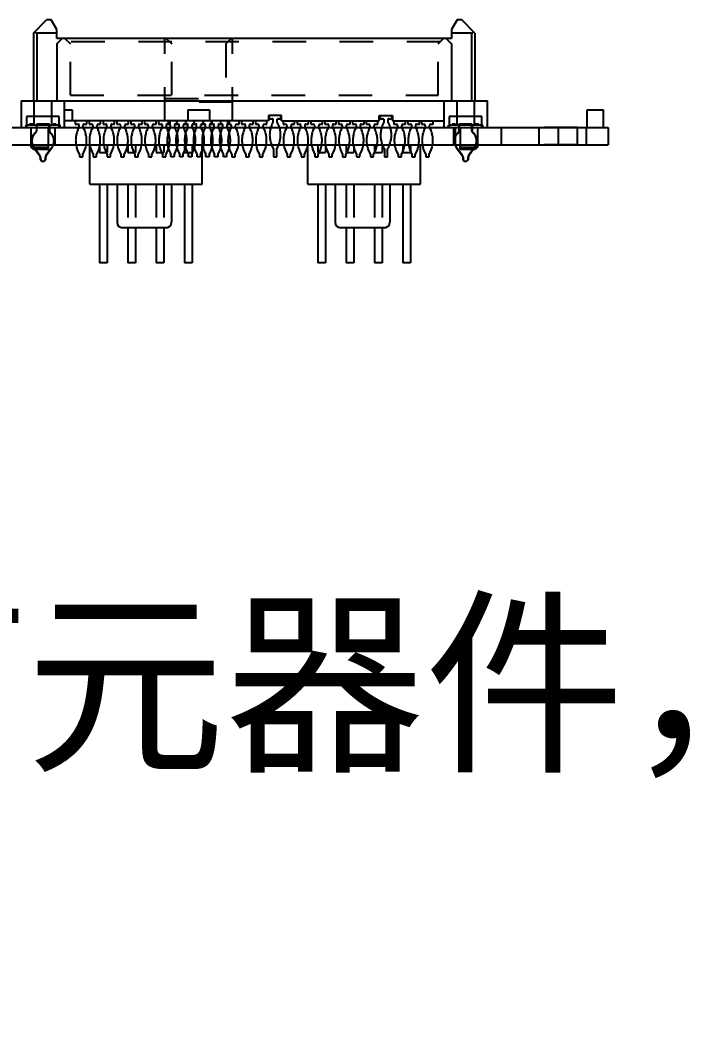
# Model space of a CAD drawing. Header units: millimetres. Extents: x 753 to 1632, y 352 to 973.
# Drawn here: x 1052.6 to 1114, y 459.1 to 550.5 of the extents above; entities that cross this region are included whole.
import ezdxf

# ---------------------------------------------------------------- set-up
doc = ezdxf.new("R2010")
doc.units = ezdxf.units.MM
doc.header["$LTSCALE"] = 30.734
doc.linetypes.add('HIDDEN', pattern=[0.2, 0.1, -0.1])
doc.layers.get('0').update_dxf_attribs({"linetype": 'CONTINUOUS'})
doc.layers.add('02___PRT_ALL_AXES', color=7, linetype='CONTINUOUS')
doc.layers.add('DEFAULT_2', color=8, linetype='HIDDEN')
doc.styles.add('TEXTSTYLE_3', font='simhei.ttf')

msp = doc.modelspace()

# ---------------------------------------------------------------- linework, layer by layer
at = {"color": 7, "linetype": 'Continuous'}
for p, q in [((1053.88568, 549.31802), (1055.06568, 550.51802)), ((1055.50568, 550.51802), (1055.06568, 550.51802)), ((1056.00568, 549.652), (1055.50568, 550.51802)), ((1092.69568, 550.51802), (1092.19568, 549.652)), ((1093.13568, 550.51802), (1092.69568, 550.51802)), ((1094.31568, 549.31802), (1093.13568, 550.51802)), ((1056.00568, 548.81802), (1056.00568, 549.652)), ((1092.19568, 549.652), (1092.19568, 548.81802)), ((1053.88568, 549.31802), (1053.88568, 543.11802)), ((1054.18568, 549.31802), (1054.18568, 543.11802)), ((1056.00568, 549.31802), (1054.18568, 549.31802)), ((1056.00568, 548.31802), (1056.50568, 548.81802)), ((1092.19568, 548.81802), (1056.00568, 548.81802)), ((1091.69568, 548.81802), (1092.19568, 548.31802)), ((1094.01568, 549.31802), (1092.19568, 549.31802)), ((1094.01568, 549.31802), (1094.01568, 543.11802)), ((1094.31568, 549.31802), (1094.31568, 543.11802)), ((1056.00568, 548.31802), (1056.00568, 543.11802)), ((1092.19568, 548.31802), (1092.19568, 543.11802)), ((1052.73568, 543.11802), (1052.73568, 540.66802)), ((1052.73568, 543.11802), (1095.46568, 543.11802)), ((1056.72568, 540.66802), (1056.72568, 543.11802)), ((1091.47568, 543.11802), (1091.47568, 540.66802)), ((1095.46568, 540.66802), (1095.46568, 543.11802)), ((1104.62068, 542.26802), (1106.12068, 542.26802)), ((1104.62068, 540.66802), (1104.62068, 542.26802)), ((1106.12068, 540.66802), (1106.12068, 542.26802)), ((1053.23568, 541.66802), (1053.23568, 540.66802)), ((1056.23568, 541.66802), (1053.23568, 541.66802)), ((1056.23568, 540.66802), (1056.23568, 541.66802)), ((1075.40568, 541.26802), (1056.72568, 541.26802)), ((1057.70568, 541.26802), (1057.70568, 540.96802)), ((1058.76568, 540.96802), (1058.76568, 541.26802)), ((1058.96568, 541.26802), (1058.96568, 540.96802)), ((1060.02568, 540.96802), (1060.02568, 541.26802)), ((1060.24568, 541.26802), (1060.24568, 540.96802)), ((1061.30568, 540.96802), (1061.30568, 541.26802)), ((1061.50568, 541.26802), (1061.50568, 540.96802)), ((1062.56568, 540.96802), (1062.56568, 541.26802)), ((1062.78568, 541.26802), (1062.78568, 540.96802)), ((1063.84568, 540.96802), (1063.84568, 541.26802)), ((1064.04568, 541.26802), (1064.04568, 540.96802)), ((1065.10568, 540.96802), (1065.10568, 541.26802)), ((1065.32568, 541.26802), (1065.32568, 540.96802)), ((1066.38568, 540.96802), (1066.38568, 541.26802)), ((1067.00068, 540.96802), (1067.00068, 541.26802)), ((1067.84068, 540.96802), (1067.84068, 541.26802)), ((1068.60068, 540.96802), (1068.60068, 541.26802)), ((1069.44068, 540.96802), (1069.44068, 541.26802)), ((1070.20068, 540.96802), (1070.20068, 541.26802)), ((1071.04068, 540.96802), (1071.04068, 541.26802)), ((1071.66568, 541.26802), (1071.66568, 540.96802)), ((1072.72568, 540.96802), (1072.72568, 541.26802)), ((1072.94568, 541.26802), (1072.94568, 540.96802)), ((1074.00568, 540.96802), (1074.00568, 541.26802)), ((1074.20568, 541.26802), (1074.20568, 540.96802)), ((1075.26568, 540.96802), (1075.26568, 541.26802)), ((1076.60568, 541.76802), (1075.40568, 541.76802)), ((1075.40568, 541.76802), (1075.40568, 541.26802)), ((1075.48568, 541.76802), (1075.48568, 541.46802)), ((1075.48568, 541.46802), (1075.76568, 541.46802)), ((1075.81568, 541.41802), (1075.81568, 541.15546)), ((1076.21568, 541.15546), (1076.21568, 541.41802)), ((1076.26568, 541.46802), (1076.54568, 541.46802)), ((1076.54568, 541.46802), (1076.54568, 541.76802)), ((1076.60568, 541.26802), (1076.60568, 541.76802)), ((1076.60568, 541.26802), (1085.56568, 541.26802)), ((1076.74568, 541.26802), (1076.74568, 540.96802)), ((1077.80568, 540.96802), (1077.80568, 541.26802)), ((1078.02568, 541.26802), (1078.02568, 540.96802)), ((1079.08568, 540.96802), (1079.08568, 541.26802)), ((1079.28568, 541.26802), (1079.28568, 540.96802)), ((1080.34568, 540.96802), (1080.34568, 541.26802)), ((1080.56568, 541.26802), (1080.56568, 540.96802)), ((1081.62568, 540.96802), (1081.62568, 541.26802)), ((1081.82568, 541.26802), (1081.82568, 540.96802)), ((1082.88568, 540.96802), (1082.88568, 541.26802)), ((1083.10568, 541.26802), (1083.10568, 540.96802)), ((1084.16568, 540.96802), (1084.16568, 541.26802)), ((1084.36568, 541.26802), (1084.36568, 540.96802)), ((1085.42568, 540.96802), (1085.42568, 541.26802)), ((1085.56568, 541.76802), (1086.76568, 541.76802)), ((1085.56568, 541.26802), (1085.56568, 541.76802)), ((1085.64568, 541.76802), (1085.64568, 541.46802)), ((1085.64568, 541.46802), (1085.92568, 541.46802)), ((1085.97568, 541.41802), (1085.97568, 541.15546)), ((1086.37568, 541.15546), (1086.37568, 541.41802)), ((1086.42568, 541.46802), (1086.70568, 541.46802)), ((1086.70568, 541.46802), (1086.70568, 541.76802)), ((1086.76568, 541.76802), (1086.76568, 541.26802)), ((1086.76568, 541.26802), (1091.47568, 541.26802)), ((1086.90568, 541.26802), (1086.90568, 540.96802)), ((1087.96568, 540.96802), (1087.96568, 541.26802)), ((1088.17568, 541.26802), (1088.17568, 540.96802)), ((1089.23568, 540.96802), (1089.23568, 541.26802)), ((1089.44568, 541.26802), (1089.44568, 540.96802)), ((1090.50568, 540.96802), (1090.50568, 541.26802)), ((1094.96568, 541.66802), (1091.96568, 541.66802)), ((1091.96568, 541.66802), (1091.96568, 540.66802)), ((1094.96568, 540.66802), (1094.96568, 541.66802)), ((1007.02568, 540.66802), (1106.52568, 540.66802)), ((1053.81068, 540.95096), (1053.51068, 540.95096)), ((1053.81068, 540.94802), (1053.51068, 540.94802)), ((1055.96068, 540.95096), (1055.66068, 540.95096)), ((1055.96068, 540.94802), (1055.66068, 540.94802)), ((1057.70568, 540.96802), (1057.98568, 540.96802)), ((1058.03568, 540.91802), (1058.03568, 540.66802)), ((1058.43568, 540.66802), (1058.43568, 540.91802)), ((1058.48568, 540.96802), (1058.76568, 540.96802)), ((1058.96568, 540.96802), (1059.16568, 540.96802)), ((1059.29568, 540.83802), (1059.29568, 540.66802)), ((1059.69568, 540.66802), (1059.69568, 540.83802)), ((1059.82568, 540.96802), (1060.02568, 540.96802)), ((1060.24568, 540.96802), (1060.52568, 540.96802)), ((1060.57568, 540.91802), (1060.57568, 540.66802)), ((1060.97568, 540.66802), (1060.97568, 540.91802)), ((1061.02568, 540.96802), (1061.30568, 540.96802)), ((1061.50568, 540.96802), (1061.70568, 540.96802)), ((1061.83568, 540.83802), (1061.83568, 540.66802)), ((1062.23568, 540.66802), (1062.23568, 540.83802)), ((1062.36568, 540.96802), (1062.56568, 540.96802)), ((1062.78568, 540.96802), (1063.06568, 540.96802)), ((1063.11568, 540.91802), (1063.11568, 540.66802)), ((1063.51568, 540.66802), (1063.51568, 540.91802)), ((1063.56568, 540.96802), (1063.84568, 540.96802)), ((1064.04568, 540.96802), (1064.24568, 540.96802)), ((1064.37568, 540.83802), (1064.37568, 540.66802)), ((1064.77568, 540.66802), (1064.77568, 540.83802)), ((1064.90568, 540.96802), (1065.10568, 540.96802)), ((1065.32568, 540.96802), (1065.60568, 540.96802)), ((1065.65568, 540.91802), (1065.65568, 540.66802)), ((1066.05568, 540.66802), (1066.05568, 540.91802)), ((1066.10568, 540.96802), (1066.38568, 540.96802)), ((1066.42068, 540.66802), (1066.42068, 540.91802)), ((1066.82068, 540.66802), (1066.82068, 540.91802)), ((1066.87068, 540.96802), (1067.17068, 540.96802)), ((1067.22068, 540.66802), (1067.22068, 540.91802)), ((1067.62068, 540.66802), (1067.62068, 540.91802)), ((1067.67068, 540.96802), (1067.97068, 540.96802)), ((1068.02068, 540.66802), (1068.02068, 540.91802)), ((1068.42068, 540.66802), (1068.42068, 540.91802)), ((1068.47068, 540.96802), (1068.77068, 540.96802)), ((1068.82068, 540.66802), (1068.82068, 540.91802)), ((1069.22068, 540.66802), (1069.22068, 540.91802)), ((1069.27068, 540.96802), (1069.57068, 540.96802)), ((1069.62068, 540.66802), (1069.62068, 540.91802)), ((1070.02068, 540.66802), (1070.02068, 540.91802)), ((1070.07068, 540.96802), (1070.37068, 540.96802)), ((1070.42068, 540.66802), (1070.42068, 540.91802)), ((1070.82068, 540.66802), (1070.82068, 540.91802)), ((1070.87068, 540.96802), (1071.17068, 540.96802)), ((1071.22068, 540.66802), (1071.22068, 540.91802)), ((1071.62068, 540.66802), (1071.62068, 540.91802)), ((1071.66568, 540.96802), (1071.86568, 540.96802)), ((1071.99568, 540.83802), (1071.99568, 540.66802)), ((1072.39568, 540.66802), (1072.39568, 540.83802)), ((1072.52568, 540.96802), (1072.72568, 540.96802)), ((1072.94568, 540.96802), (1073.22568, 540.96802)), ((1073.27568, 540.91802), (1073.27568, 540.66802)), ((1073.67568, 540.66802), (1073.67568, 540.91802)), ((1073.72568, 540.96802), (1074.00568, 540.96802)), ((1074.20568, 540.96802), (1074.40568, 540.96802)), ((1074.53568, 540.83802), (1074.53568, 540.66802)), ((1074.93568, 540.66802), (1074.93568, 540.83802)), ((1075.06568, 540.96802), (1075.26568, 540.96802)), ((1076.74568, 540.96802), (1076.94568, 540.96802)), ((1077.07568, 540.83802), (1077.07568, 540.66802)), ((1077.47568, 540.66802), (1077.47568, 540.83802)), ((1077.60568, 540.96802), (1077.80568, 540.96802)), ((1078.02568, 540.96802), (1078.30568, 540.96802)), ((1078.35568, 540.91802), (1078.35568, 540.66802)), ((1078.75568, 540.66802), (1078.75568, 540.91802)), ((1078.80568, 540.96802), (1079.08568, 540.96802)), ((1079.28568, 540.96802), (1079.48568, 540.96802)), ((1079.61568, 540.83802), (1079.61568, 540.66802)), ((1080.01568, 540.66802), (1080.01568, 540.83802)), ((1080.14568, 540.96802), (1080.34568, 540.96802)), ((1080.56568, 540.96802), (1080.84568, 540.96802)), ((1080.89568, 540.91802), (1080.89568, 540.66802)), ((1081.29568, 540.66802), (1081.29568, 540.91802)), ((1081.34568, 540.96802), (1081.62568, 540.96802)), ((1081.82568, 540.96802), (1082.02568, 540.96802)), ((1082.15568, 540.83802), (1082.15568, 540.66802)), ((1082.55568, 540.66802), (1082.55568, 540.83802)), ((1082.68568, 540.96802), (1082.88568, 540.96802)), ((1083.10568, 540.96802), (1083.38568, 540.96802)), ((1083.43568, 540.91802), (1083.43568, 540.66802)), ((1083.83568, 540.66802), (1083.83568, 540.91802)), ((1083.88568, 540.96802), (1084.16568, 540.96802)), ((1084.36568, 540.96802), (1084.56568, 540.96802)), ((1084.69568, 540.83802), (1084.69568, 540.66802)), ((1085.09568, 540.66802), (1085.09568, 540.83802)), ((1085.22568, 540.96802), (1085.42568, 540.96802)), ((1086.90568, 540.96802), (1087.10568, 540.96802)), ((1087.23568, 540.83802), (1087.23568, 540.66802)), ((1087.63568, 540.66802), (1087.63568, 540.83802)), ((1087.76568, 540.96802), (1087.96568, 540.96802)), ((1088.17568, 540.96802), (1088.45568, 540.96802)), ((1088.50568, 540.91802), (1088.50568, 540.66802)), ((1088.90568, 540.66802), (1088.90568, 540.91802)), ((1088.95568, 540.96802), (1089.23568, 540.96802)), ((1089.44568, 540.96802), (1089.64568, 540.96802)), ((1089.77568, 540.83802), (1089.77568, 540.66802)), ((1090.17568, 540.66802), (1090.17568, 540.83802)), ((1090.30568, 540.96802), (1090.50568, 540.96802)), ((1092.54068, 540.95096), (1092.24068, 540.95096)), ((1092.54068, 540.94802), (1092.24068, 540.94802)), ((1094.69068, 540.95096), (1094.39068, 540.95096)), ((1094.69068, 540.94802), (1094.39068, 540.94802)), ((1104.52568, 540.66802), (1104.52568, 539.06802)), ((1106.52568, 540.66802), (1106.52568, 539.06802)), ((1053.63568, 539.06802), (1053.63568, 538.86802)), ((1053.63568, 538.86802), (1055.23568, 538.86802)), ((1053.63568, 538.86802), (1053.83568, 538.66802)), ((1053.83568, 538.66802), (1055.23568, 538.66802)), ((1054.00505, 538.66802), (1054.44688, 538.06641)), ((1054.46303, 538.07827), (1054.0299, 538.66802)), ((1055.56552, 538.83695), (1055.00834, 538.07827)), ((1055.58167, 538.82509), (1055.02448, 538.06641)), ((1055.23568, 538.66802), (1055.23568, 539.06802)), ((1055.58167, 538.82509), (1055.56552, 538.83695)), ((1059.02568, 535.46802), (1059.02568, 539.06802)), ((1069.32568, 535.46802), (1069.32568, 538.51624)), ((1075.86568, 538.69229), (1075.86568, 537.96802)), ((1076.16568, 537.96802), (1076.16568, 538.69229)), ((1079.02568, 535.46802), (1079.02568, 539.06802)), ((1086.02568, 538.69229), (1086.02568, 537.96802)), ((1086.32568, 537.96802), (1086.32568, 538.69229)), ((1089.32568, 535.46802), (1089.32568, 539.06802)), ((1092.61969, 538.82509), (1092.63584, 538.83695)), ((1092.61969, 538.82509), (1093.17688, 538.06641)), ((1093.19303, 538.07827), (1092.63584, 538.83695)), ((1092.96568, 538.66802), (1092.96568, 539.06802)), ((1092.96568, 538.86802), (1094.56568, 538.86802)), ((1092.96568, 538.66802), (1094.36568, 538.66802)), ((1094.17146, 538.66802), (1093.73834, 538.07827)), ((1094.19632, 538.66802), (1093.75448, 538.06641)), ((1094.56568, 538.86802), (1094.36568, 538.66802)), ((1094.56568, 539.06802), (1094.56568, 538.86802)), ((1054.44688, 538.06641), (1054.46303, 538.07827)), ((1054.48568, 537.94802), (1054.48568, 537.7107)), ((1054.48568, 537.94802), (1054.50571, 537.94802)), ((1054.48568, 537.70374), (1054.50571, 537.7107)), ((1054.48999, 537.69829), (1054.60068, 537.55802)), ((1054.50571, 537.94802), (1054.50571, 537.7107)), ((1054.6262, 537.55802), (1054.50571, 537.7107)), ((1054.60068, 537.55802), (1054.87068, 537.55802)), ((1054.96565, 537.7107), (1054.84516, 537.55802)), ((1054.98137, 537.69829), (1054.87068, 537.55802)), ((1054.96565, 537.7107), (1054.96565, 537.94802)), ((1054.98568, 537.94802), (1054.96565, 537.94802)), ((1054.98568, 537.70375), (1054.96565, 537.71069)), ((1054.98568, 537.94802), (1054.98568, 537.7107)), ((1055.02448, 538.06641), (1055.00834, 538.07827)), ((1058.08568, 538.19229), (1058.08568, 537.96802)), ((1058.08568, 537.96802), (1058.38568, 537.96802)), ((1058.38568, 537.96802), (1058.38568, 538.19229)), ((1059.34568, 538.19229), (1059.34568, 537.96802)), ((1059.34568, 537.96802), (1059.64568, 537.96802)), ((1059.64568, 537.96802), (1059.64568, 538.19229)), ((1060.62568, 538.19229), (1060.62568, 537.96802)), ((1060.62568, 537.96802), (1060.92568, 537.96802)), ((1060.92568, 537.96802), (1060.92568, 538.19229)), ((1061.88568, 538.19229), (1061.88568, 537.96802)), ((1061.88568, 537.96802), (1062.18568, 537.96802)), ((1062.18568, 537.96802), (1062.18568, 538.19229)), ((1063.16568, 538.19229), (1063.16568, 537.96802)), ((1063.16568, 537.96802), (1063.46568, 537.96802)), ((1063.46568, 537.96802), (1063.46568, 538.19229)), ((1064.42568, 538.19229), (1064.42568, 537.96802)), ((1064.42568, 537.96802), (1064.72568, 537.96802)), ((1064.72568, 537.96802), (1064.72568, 538.19229)), ((1065.70568, 538.19229), (1065.70568, 537.96802)), ((1065.70568, 537.96802), (1066.00568, 537.96802)), ((1066.00568, 537.96802), (1066.00568, 538.19229)), ((1066.47068, 537.96802), (1066.47068, 538.19229)), ((1066.77068, 537.96802), (1066.47068, 537.96802)), ((1066.77068, 538.19229), (1066.77068, 537.96802)), ((1067.27068, 537.96802), (1067.27068, 538.19229)), ((1067.57068, 537.96802), (1067.27068, 537.96802)), ((1067.57068, 538.19229), (1067.57068, 537.96802)), ((1068.07068, 537.96802), (1068.07068, 538.19229)), ((1068.37068, 537.96802), (1068.07068, 537.96802)), ((1068.37068, 538.19229), (1068.37068, 537.96802)), ((1068.87068, 537.96802), (1068.87068, 538.19229)), ((1069.17068, 537.96802), (1068.87068, 537.96802)), ((1069.17068, 538.19229), (1069.17068, 537.96802)), ((1069.67068, 537.96802), (1069.67068, 538.19229)), ((1069.97068, 537.96802), (1069.67068, 537.96802)), ((1069.97068, 538.19229), (1069.97068, 537.96802)), ((1070.47068, 537.96802), (1070.47068, 538.19229)), ((1070.77068, 537.96802), (1070.47068, 537.96802)), ((1070.77068, 538.19229), (1070.77068, 537.96802)), ((1071.27068, 537.96802), (1071.27068, 538.19229)), ((1071.57068, 537.96802), (1071.27068, 537.96802)), ((1071.57068, 538.19229), (1071.57068, 537.96802)), ((1072.04568, 538.19229), (1072.04568, 537.96802)), ((1072.04568, 537.96802), (1072.34568, 537.96802)), ((1072.34568, 537.96802), (1072.34568, 538.19229)), ((1073.32568, 538.19229), (1073.32568, 537.96802)), ((1073.32568, 537.96802), (1073.62568, 537.96802)), ((1073.62568, 537.96802), (1073.62568, 538.19229)), ((1074.58568, 538.19229), (1074.58568, 537.96802)), ((1074.58568, 537.96802), (1074.88568, 537.96802)), ((1074.88568, 537.96802), (1074.88568, 538.19229)), ((1075.86568, 537.96802), (1076.16568, 537.96802)), ((1077.12568, 538.19229), (1077.12568, 537.96802)), ((1077.12568, 537.96802), (1077.42568, 537.96802)), ((1077.42568, 537.96802), (1077.42568, 538.19229)), ((1078.40568, 538.19229), (1078.40568, 537.96802)), ((1078.40568, 537.96802), (1078.70568, 537.96802)), ((1078.70568, 537.96802), (1078.70568, 538.19229)), ((1079.66568, 538.19229), (1079.66568, 537.96802)), ((1079.66568, 537.96802), (1079.96568, 537.96802)), ((1079.96568, 537.96802), (1079.96568, 538.19229)), ((1080.94568, 538.19229), (1080.94568, 537.96802)), ((1080.94568, 537.96802), (1081.24568, 537.96802)), ((1081.24568, 537.96802), (1081.24568, 538.19229)), ((1082.20568, 538.19229), (1082.20568, 537.96802)), ((1082.20568, 537.96802), (1082.50568, 537.96802)), ((1082.50568, 537.96802), (1082.50568, 538.19229)), ((1083.48568, 538.19229), (1083.48568, 537.96802)), ((1083.48568, 537.96802), (1083.78568, 537.96802)), ((1083.78568, 537.96802), (1083.78568, 538.19229)), ((1084.74568, 538.19229), (1084.74568, 537.96802)), ((1084.74568, 537.96802), (1085.04568, 537.96802)), ((1085.04568, 537.96802), (1085.04568, 538.19229)), ((1086.02568, 537.96802), (1086.32568, 537.96802)), ((1087.28568, 538.19229), (1087.28568, 537.96802)), ((1087.28568, 537.96802), (1087.58568, 537.96802)), ((1087.58568, 537.96802), (1087.58568, 538.19229)), ((1088.55568, 538.19229), (1088.55568, 537.96802)), ((1088.55568, 537.96802), (1088.85568, 537.96802)), ((1088.85568, 537.96802), (1088.85568, 538.19229)), ((1089.82568, 538.19229), (1089.82568, 537.96802)), ((1089.82568, 537.96802), (1090.12568, 537.96802)), ((1090.12568, 537.96802), (1090.12568, 538.19229)), ((1093.17688, 538.06641), (1093.19303, 538.07827)), ((1093.21568, 537.94802), (1093.23571, 537.94802)), ((1093.21568, 537.94802), (1093.21568, 537.7107)), ((1093.21568, 537.70374), (1093.23571, 537.7107)), ((1093.21999, 537.69829), (1093.33068, 537.55802)), ((1093.23571, 537.94802), (1093.23571, 537.7107)), ((1093.3562, 537.55802), (1093.23571, 537.7107)), ((1093.33068, 537.55802), (1093.60068, 537.55802)), ((1093.69565, 537.7107), (1093.57516, 537.55802)), ((1093.71137, 537.69829), (1093.60068, 537.55802)), ((1093.71568, 537.94802), (1093.69565, 537.94802)), ((1093.69565, 537.7107), (1093.69565, 537.94802)), ((1093.71568, 537.70375), (1093.69565, 537.71069)), ((1093.71568, 537.94802), (1093.71568, 537.71069)), ((1093.75448, 538.06641), (1093.73834, 538.07827)), ((1059.02568, 535.46802), (1069.32568, 535.46802)), ((1059.92568, 535.46802), (1059.92568, 528.26802)), ((1060.62568, 535.46802), (1060.62568, 528.26802)), ((1061.52568, 535.46802), (1061.52568, 531.96802)), ((1066.52568, 535.46802), (1066.52568, 531.96802)), ((1067.72568, 535.46802), (1067.72568, 528.26802)), ((1068.42568, 535.46802), (1068.42568, 528.26802)), ((1079.02568, 535.46802), (1089.32568, 535.46802)), ((1079.92568, 535.46802), (1079.92568, 528.26802)), ((1080.62568, 535.46802), (1080.62568, 528.26802)), ((1081.52568, 535.46802), (1081.52568, 531.96802)), ((1086.52568, 535.46802), (1086.52568, 531.96802)), ((1087.72568, 535.46802), (1087.72568, 528.26802)), ((1088.42568, 535.46802), (1088.42568, 528.26802)), ((1066.02568, 531.46802), (1062.02568, 531.46802)), ((1062.52568, 531.46802), (1062.52568, 528.26802)), ((1063.22568, 531.46802), (1063.22568, 528.26802)), ((1065.12568, 531.46802), (1065.12568, 528.26802)), ((1065.82568, 531.46802), (1065.82568, 528.26802)), ((1086.02568, 531.46802), (1082.02568, 531.46802)), ((1082.52568, 531.46802), (1082.52568, 528.26802)), ((1083.22568, 531.46802), (1083.22568, 528.26802)), ((1085.12568, 531.46802), (1085.12568, 528.26802)), ((1085.82568, 531.46802), (1085.82568, 528.26802)), ((1060.62568, 528.26802), (1059.92568, 528.26802)), ((1063.22568, 528.26802), (1062.52568, 528.26802)), ((1065.82568, 528.26802), (1065.12568, 528.26802)), ((1068.42568, 528.26802), (1067.72568, 528.26802)), ((1080.62568, 528.26802), (1079.92568, 528.26802)), ((1083.22568, 528.26802), (1082.52568, 528.26802)), ((1085.82568, 528.26802), (1085.12568, 528.26802)), ((1088.42568, 528.26802), (1087.72568, 528.26802))]:
    msp.add_line(p, q, dxfattribs=at)
at = {"color": 3, "linetype": 'Continuous'}
msp.add_line((1007.02568, 539.06802), (1106.52568, 539.06802), dxfattribs=at)
at = {"color": 7, "linetype": 'Continuous'}
for centre, radius, start, end in [((1078.01568, 539.96802), 2.5, 151.6423634, 163.6942778), ((1075.76568, 541.41802), 0.05, 0, 90), ((1076.26568, 541.41802), 0.05, 90, 180), ((1074.01568, 539.96802), 2.5, 16.3057222, 28.3576366), ((1088.17568, 539.96802), 2.5, 151.6423634, 163.6942778), ((1085.92568, 541.41802), 0.05, 0, 90), ((1086.42568, 541.41802), 0.05, 90, 180), ((1084.17568, 539.96802), 2.5, 16.3057222, 28.3576366), ((1057.98568, 540.91802), 0.05, 0, 90), ((1058.48568, 540.91802), 0.05, 90, 180), ((1059.16568, 540.83802), 0.13, 0, 90), ((1059.82568, 540.83802), 0.13, 90, 180), ((1060.52568, 540.91802), 0.05, 0, 90), ((1061.02568, 540.91802), 0.05, 90, 180), ((1061.70568, 540.83802), 0.13, 0, 90), ((1062.36568, 540.83802), 0.13, 90, 180), ((1063.06568, 540.91802), 0.05, 0, 90), ((1063.56568, 540.91802), 0.05, 90, 180), ((1064.24568, 540.83802), 0.13, 0, 90), ((1064.90568, 540.83802), 0.13, 90, 180), ((1065.60568, 540.91802), 0.05, 0, 90), ((1066.10568, 540.91802), 0.05, 90, 180), ((1066.37068, 540.91802), 0.05, 0, 72.6981957), ((1066.87068, 540.91802), 0.05, 90, 180), ((1067.17068, 540.91802), 0.05, 0, 90), ((1067.67068, 540.91802), 0.05, 90, 180), ((1067.97068, 540.91802), 0.05, 0, 90), ((1068.47068, 540.91802), 0.05, 90, 180), ((1068.77068, 540.91802), 0.05, 0, 90), ((1069.27068, 540.91802), 0.05, 90, 180), ((1069.57068, 540.91802), 0.05, 0, 90), ((1070.07068, 540.91802), 0.05, 90, 180), ((1070.37068, 540.91802), 0.05, 0, 90), ((1070.87068, 540.91802), 0.05, 90, 180), ((1071.17068, 540.91802), 0.05, 0, 90), ((1071.67068, 540.91802), 0.05, 90, 180), ((1071.86568, 540.83802), 0.13, 0, 90), ((1072.52568, 540.83802), 0.13, 90, 180), ((1073.22568, 540.91802), 0.05, 0, 90), ((1073.72568, 540.91802), 0.05, 90, 180), ((1074.40568, 540.83802), 0.13, 0, 90), ((1075.06568, 540.83802), 0.13, 90, 180), ((1076.94568, 540.83802), 0.13, 0, 90), ((1077.60568, 540.83802), 0.13, 90, 180), ((1078.30568, 540.91802), 0.05, 0, 90), ((1078.80568, 540.91802), 0.05, 90, 180), ((1079.48568, 540.83802), 0.13, 0, 90), ((1080.14568, 540.83802), 0.13, 90, 180), ((1080.84568, 540.91802), 0.05, 0, 90), ((1081.34568, 540.91802), 0.05, 90, 180), ((1082.02568, 540.83802), 0.13, 0, 90), ((1082.68568, 540.83802), 0.13, 90, 180), ((1083.38568, 540.91802), 0.05, 0, 90), ((1083.88568, 540.91802), 0.05, 90, 180), ((1084.56568, 540.83802), 0.13, 0, 90), ((1085.22568, 540.83802), 0.13, 90, 180), ((1087.10568, 540.83802), 0.13, 0, 90), ((1087.76568, 540.83802), 0.13, 90, 180), ((1088.45568, 540.91802), 0.05, 0, 90), ((1088.95568, 540.91802), 0.05, 90, 180), ((1089.64568, 540.83802), 0.13, 0, 90), ((1090.30568, 540.83802), 0.13, 90, 180), ((1054.77568, 539.41702), 0.97997, 323.7059628, 339.0991543), ((1054.77568, 539.41702), 1, 323.7059628, 339.5277661), ((1060.23568, 539.46802), 2.5, 189.2214631, 210.6834171), ((1056.23568, 539.46802), 2.5, 329.3165829, 350.7785369), ((1061.49568, 539.46802), 2.5, 189.2214631, 210.6834171), ((1057.49568, 539.46802), 2.5, 329.3165829, 350.7785369), ((1062.77568, 539.46802), 2.5, 189.2214631, 210.6834171), ((1058.77568, 539.46802), 2.5, 329.3165829, 350.7785369), ((1064.03568, 539.46802), 2.5, 189.2214631, 210.6834171), ((1060.03568, 539.46802), 2.5, 329.3165829, 350.7785369), ((1065.31568, 539.46802), 2.5, 189.2214631, 210.6834171), ((1061.31568, 539.46802), 2.5, 329.3165829, 350.7785369), ((1066.57568, 539.46802), 2.5, 189.2214631, 210.6834171), ((1062.57568, 539.46802), 2.5, 329.3165829, 350.7785369), ((1067.85568, 539.46802), 2.5, 189.2214631, 210.6834171), ((1063.85568, 539.46802), 2.5, 329.3165829, 350.7785369), ((1068.62068, 539.46802), 2.5, 196.9774745, 210.6834171), ((1064.62068, 539.46802), 2.5, 329.3165829, 344.5440757), ((1069.42068, 539.46802), 2.5, 189.2214631, 210.6834171), ((1065.42068, 539.46802), 2.5, 329.3165829, 350.7785369), ((1070.22068, 539.46802), 2.5, 195.4559243, 210.6834171), ((1066.22068, 539.46802), 2.5, 329.3165829, 344.5440757), ((1071.02068, 539.46802), 2.5, 189.2214631, 210.6834171), ((1067.02068, 539.46802), 2.5, 329.3165829, 350.7785369), ((1071.82068, 539.46802), 2.5, 195.4559243, 210.6834171), ((1067.82068, 539.46802), 2.5, 329.3165829, 344.5440757), ((1072.62068, 539.46802), 2.5, 189.2214631, 210.6834171), ((1068.62068, 539.46802), 2.5, 329.3165829, 350.7785369), ((1073.42068, 539.46802), 2.5, 195.4559243, 210.6834171), ((1069.42068, 539.46802), 2.5, 329.3165829, 343.4571114), ((1074.19568, 539.46802), 2.5, 189.2214631, 210.6834171), ((1070.19568, 539.46802), 2.5, 329.3165829, 350.7785369), ((1075.47568, 539.46802), 2.5, 189.2214631, 210.6834171), ((1071.47568, 539.46802), 2.5, 329.3165829, 350.7785369), ((1076.73568, 539.46802), 2.5, 189.2214631, 210.6834171), ((1072.73568, 539.46802), 2.5, 329.3165829, 350.7785369), ((1078.01568, 539.96802), 2.5, 201.1210898, 210.6834171), ((1074.01568, 539.96802), 2.5, 329.3165829, 338.8789102), ((1079.27568, 539.46802), 2.5, 189.2214631, 210.6834171), ((1075.27568, 539.46802), 2.5, 329.3165829, 350.7785369), ((1080.55568, 539.46802), 2.5, 189.2214631, 210.6834171), ((1076.55568, 539.46802), 2.5, 329.3165829, 350.7785369), ((1081.81568, 539.46802), 2.5, 189.2214631, 210.6834171), ((1077.81568, 539.46802), 2.5, 329.3165829, 350.7785369), ((1083.09568, 539.46802), 2.5, 189.2214631, 210.6834171), ((1079.09568, 539.46802), 2.5, 329.3165829, 350.7785369), ((1084.35568, 539.46802), 2.5, 189.2214631, 210.6834171), ((1080.35568, 539.46802), 2.5, 329.3165829, 350.7785369), ((1085.63568, 539.46802), 2.5, 189.2214631, 210.6834171), ((1081.63568, 539.46802), 2.5, 329.3165829, 350.7785369), ((1086.89568, 539.46802), 2.5, 189.2214631, 210.6834171), ((1082.89568, 539.46802), 2.5, 329.3165829, 350.7785369), ((1088.17568, 539.96802), 2.5, 201.1210898, 210.6834171), ((1084.17568, 539.96802), 2.5, 329.3165829, 338.8789102), ((1089.43568, 539.46802), 2.5, 189.2214631, 210.6834171), ((1085.43568, 539.46802), 2.5, 329.3165829, 350.7785369), ((1090.70568, 539.46802), 2.5, 189.2214631, 210.6834171), ((1086.70568, 539.46802), 2.5, 329.3165829, 350.7785369), ((1091.97568, 539.46802), 2.5, 189.2214631, 210.6834171), ((1087.97568, 539.46802), 2.5, 329.3165829, 350.7785369), ((1093.42568, 539.41702), 1, 200.4722339, 216.2940372), ((1093.42568, 539.41702), 0.97997, 200.9008955, 216.2940372), ((1054.28568, 537.94802), 0.2, 0, 36.2940372), ((1054.28568, 537.94802), 0.22003, 0, 36.2940372), ((1055.18568, 537.94802), 0.22003, 143.7059628, 180), ((1055.18568, 537.94802), 0.2, 143.7059628, 180), ((1093.01568, 537.94802), 0.2, 0, 36.2940372), ((1093.01568, 537.94802), 0.22003, 0, 36.2940372), ((1093.91568, 537.94802), 0.22003, 143.7059628, 180), ((1093.91568, 537.94802), 0.2, 143.7059628, 180), ((1062.02568, 531.96802), 0.5, 180, 270), ((1066.02568, 531.96802), 0.5, 270, 0), ((1082.02568, 531.96802), 0.5, 180, 270), ((1086.02568, 531.96802), 0.5, 270, 0)]:
    msp.add_arc(centre, radius, start, end, dxfattribs=at)
for centre, start_param, end_param in [((1054.18568, 549.87187), -3.80455355, -3.14159265), ((1094.01568, 549.87187), -3.14159265, -2.47863176)]:
    msp.add_ellipse(centre, major_axis=(0, 0.55385), ratio=0.54166667, start_param=start_param, end_param=end_param, dxfattribs=at)
at = {"layer": '02___PRT_ALL_AXES', "color": 8, "linetype": 'HIDDEN'}
for p, q in [((1053.63568, 540.66802), (1053.63568, 539.06802)), ((1053.63568, 540.66802), (1055.83568, 540.66802)), ((1055.83568, 540.66802), (1055.83568, 539.06802)), ((1092.36568, 540.66802), (1094.56568, 540.66802)), ((1092.36568, 540.66802), (1092.36568, 539.06802)), ((1094.56568, 540.66802), (1094.56568, 539.06802)), ((1100.22568, 539.06802), (1100.22568, 540.66802)), ((1103.72541, 540.66802), (1100.22595, 540.66802)), ((1101.97568, 539.06802), (1101.97568, 540.66802)), ((1103.72568, 539.06802), (1103.72568, 540.66802)), ((1053.63568, 539.06802), (1055.83568, 539.06802)), ((1092.36568, 539.06802), (1094.56568, 539.06802)), ((1103.72541, 539.06802), (1100.22595, 539.06802))]:
    msp.add_line(p, q, dxfattribs=at)
at = {"layer": 'DEFAULT_2', "color": 8, "linetype": 'HIDDEN'}
for p, q in [((1056.75568, 548.81802), (1057.25568, 548.31802)), ((1091.14568, 548.51802), (1057.05568, 548.51802)), ((1065.92068, 541.26802), (1065.92068, 548.81802)), ((1066.04068, 548.81802), (1066.54068, 548.31802)), ((1071.50068, 548.31802), (1072.00068, 548.81802)), ((1072.12068, 541.26802), (1072.12068, 548.81802)), ((1090.94568, 548.31802), (1091.44568, 548.81802)), ((1057.25568, 543.61802), (1057.25568, 548.31802)), ((1066.54068, 543.61802), (1066.54068, 548.31802)), ((1071.50068, 548.31802), (1071.50068, 543.61802)), ((1090.94568, 543.61802), (1090.94568, 548.31802)), ((1053.93568, 540.86802), (1053.93568, 543.11802)), ((1055.53568, 543.11802), (1055.53568, 540.86802)), ((1057.25568, 543.61802), (1090.94568, 543.61802)), ((1065.92068, 543.31802), (1072.12068, 543.31802)), ((1072.12068, 542.96802), (1065.92068, 542.96802)), ((1092.66568, 543.11802), (1092.66568, 540.86802)), ((1094.26568, 543.11802), (1094.26568, 540.86802)), ((1056.72568, 542.26802), (1057.42568, 542.26802)), ((1057.42568, 542.26802), (1057.42568, 541.26802)), ((1068.02068, 542.26802), (1070.02068, 542.26802)), ((1068.02068, 542.26802), (1068.02068, 541.26802)), ((1070.02068, 541.26802), (1070.02068, 542.26802)), ((1066.20068, 541.26802), (1066.20068, 540.96802)), ((1067.04068, 540.96802), (1067.04068, 541.26802)), ((1067.80068, 541.26802), (1067.80068, 540.96802)), ((1068.64068, 540.96802), (1068.64068, 541.26802)), ((1069.40068, 541.26802), (1069.40068, 540.96802)), ((1070.24068, 540.96802), (1070.24068, 541.26802)), ((1071.00068, 541.26802), (1071.00068, 540.96802)), ((1071.84068, 540.96802), (1071.84068, 541.26802)), ((1053.15568, 540.86802), (1053.15568, 540.66802)), ((1056.30568, 540.86802), (1053.15568, 540.86802)), ((1053.63568, 540.66802), (1053.63568, 539.06802)), ((1054.07504, 540.1754), (1054.06235, 540.1909)), ((1054.13568, 540.95096), (1054.13568, 540.34568)), ((1055.33568, 540.95096), (1054.13568, 540.95096)), ((1054.15571, 540.34568), (1054.13568, 540.34568)), ((1054.15571, 540.95096), (1054.15571, 540.34568)), ((1055.23568, 539.06802), (1055.23568, 540.66802)), ((1055.31565, 540.34568), (1055.31565, 540.95096)), ((1055.33568, 540.34568), (1055.31565, 540.34568)), ((1055.33568, 540.95096), (1055.33568, 540.34568)), ((1055.40901, 540.1909), (1055.39633, 540.1754)), ((1056.30568, 540.66802), (1056.30568, 540.86802)), ((1058.03568, 540.66802), (1058.03568, 540.65546)), ((1058.43568, 540.65546), (1058.43568, 540.66802)), ((1059.29568, 540.66802), (1059.29568, 540.65546)), ((1059.69568, 540.65546), (1059.69568, 540.66802)), ((1060.57568, 540.66802), (1060.57568, 540.65546)), ((1060.97568, 540.65546), (1060.97568, 540.66802)), ((1061.83568, 540.66802), (1061.83568, 540.65546)), ((1062.23568, 540.65546), (1062.23568, 540.66802)), ((1063.11568, 540.66802), (1063.11568, 540.65546)), ((1063.51568, 540.65546), (1063.51568, 540.66802)), ((1064.37568, 540.66802), (1064.37568, 540.65546)), ((1064.77568, 540.65546), (1064.77568, 540.66802)), ((1065.65568, 540.66802), (1065.65568, 540.65546)), ((1066.05568, 540.65546), (1066.05568, 540.66802)), ((1066.42068, 540.65546), (1066.42068, 540.66802)), ((1066.82068, 540.65546), (1066.82068, 540.66802)), ((1067.22068, 540.65546), (1067.22068, 540.66802)), ((1067.62068, 540.65546), (1067.62068, 540.66802)), ((1068.02068, 540.65546), (1068.02068, 540.66802)), ((1068.42068, 540.65546), (1068.42068, 540.66802)), ((1068.82068, 540.65546), (1068.82068, 540.66802)), ((1069.22068, 540.65546), (1069.22068, 540.66802)), ((1069.62068, 540.65546), (1069.62068, 540.66802)), ((1070.02068, 540.65546), (1070.02068, 540.66802)), ((1070.42068, 540.65546), (1070.42068, 540.66802)), ((1070.82068, 540.65546), (1070.82068, 540.66802)), ((1071.22068, 540.65546), (1071.22068, 540.66802)), ((1071.62068, 540.65546), (1071.62068, 540.66802)), ((1071.99568, 540.66802), (1071.99568, 540.65546)), ((1072.39568, 540.65546), (1072.39568, 540.66802)), ((1073.27568, 540.66802), (1073.27568, 540.65546)), ((1073.67568, 540.65546), (1073.67568, 540.66802)), ((1074.53568, 540.66802), (1074.53568, 540.65546)), ((1074.93568, 540.65546), (1074.93568, 540.66802)), ((1077.07568, 540.66802), (1077.07568, 540.65546)), ((1077.47568, 540.65546), (1077.47568, 540.66802)), ((1078.35568, 540.66802), (1078.35568, 540.65546)), ((1078.75568, 540.65546), (1078.75568, 540.66802)), ((1079.61568, 540.66802), (1079.61568, 540.65546)), ((1080.01568, 540.65546), (1080.01568, 540.66802)), ((1080.89568, 540.66802), (1080.89568, 540.65546)), ((1081.29568, 540.65546), (1081.29568, 540.66802)), ((1082.15568, 540.66802), (1082.15568, 540.65546)), ((1082.55568, 540.65546), (1082.55568, 540.66802)), ((1083.43568, 540.66802), (1083.43568, 540.65546)), ((1083.83568, 540.65546), (1083.83568, 540.66802)), ((1084.69568, 540.66802), (1084.69568, 540.65546)), ((1085.09568, 540.65546), (1085.09568, 540.66802)), ((1087.23568, 540.66802), (1087.23568, 540.65546)), ((1087.63568, 540.65546), (1087.63568, 540.66802)), ((1088.50568, 540.66802), (1088.50568, 540.65546)), ((1088.90568, 540.65546), (1088.90568, 540.66802)), ((1089.77568, 540.66802), (1089.77568, 540.65546)), ((1090.17568, 540.65546), (1090.17568, 540.66802)), ((1095.04568, 540.86802), (1091.89568, 540.86802)), ((1091.89568, 540.66802), (1091.89568, 540.86802)), ((1092.52568, 540.66802), (1092.52568, 539.06802)), ((1092.80504, 540.1754), (1092.79235, 540.1909)), ((1094.06568, 540.95096), (1092.86568, 540.95096)), ((1092.86568, 540.95096), (1092.86568, 540.34568)), ((1092.88571, 540.34568), (1092.86568, 540.34568)), ((1092.88571, 540.95096), (1092.88571, 540.34568)), ((1092.96568, 540.66802), (1092.96568, 539.06802)), ((1094.04565, 540.34568), (1094.04565, 540.95096)), ((1094.06568, 540.34568), (1094.04565, 540.34568)), ((1094.06568, 540.95096), (1094.06568, 540.34568)), ((1094.13901, 540.1909), (1094.12633, 540.1754)), ((1094.56568, 540.66802), (1094.56568, 539.06802)), ((1095.04568, 540.66802), (1095.04568, 540.86802)), ((1096.72568, 540.66802), (1096.72568, 539.06802)), ((1053.90584, 538.83695), (1053.88969, 538.82509)), ((1053.88969, 538.82509), (1054.00505, 538.66802)), ((1054.0299, 538.66802), (1053.90584, 538.83695)), ((1059.92568, 539.06802), (1059.92568, 538.36802)), ((1059.92568, 538.36802), (1060.62568, 538.36802)), ((1060.62568, 539.06802), (1060.62568, 538.36802)), ((1062.52568, 539.06802), (1062.52568, 538.36802)), ((1062.52568, 538.36802), (1063.22568, 538.36802)), ((1063.22568, 539.06802), (1063.22568, 538.36802)), ((1065.12568, 539.06802), (1065.12568, 538.36802)), ((1065.12568, 538.36802), (1065.82568, 538.36802)), ((1065.82568, 539.06802), (1065.82568, 538.36802)), ((1067.72568, 539.06802), (1067.72568, 538.36802)), ((1067.72568, 538.36802), (1068.42568, 538.36802)), ((1068.42568, 539.06802), (1068.42568, 538.36802)), ((1069.32568, 538.51624), (1069.32568, 539.06802)), ((1079.92568, 539.06802), (1079.92568, 538.36802)), ((1079.92568, 538.36802), (1080.62568, 538.36802)), ((1080.62568, 539.06802), (1080.62568, 538.36802)), ((1082.52568, 539.06802), (1082.52568, 538.36802)), ((1082.52568, 538.36802), (1083.22568, 538.36802)), ((1083.22568, 539.06802), (1083.22568, 538.36802)), ((1085.12568, 539.06802), (1085.12568, 538.36802)), ((1085.12568, 538.36802), (1085.82568, 538.36802)), ((1085.82568, 539.06802), (1085.82568, 538.36802)), ((1087.72568, 539.06802), (1087.72568, 538.36802)), ((1087.72568, 538.36802), (1088.42568, 538.36802)), ((1088.42568, 539.06802), (1088.42568, 538.36802)), ((1094.17146, 538.66802), (1094.29552, 538.83695)), ((1094.31167, 538.82509), (1094.19632, 538.66802)), ((1094.31167, 538.82509), (1094.29552, 538.83695)), ((1054.48568, 537.7107), (1054.48568, 537.70374)), ((1054.48568, 537.70374), (1054.48999, 537.69829)), ((1054.96565, 537.7107), (1054.98568, 537.70375)), ((1054.98568, 537.70374), (1054.98137, 537.69829)), ((1054.98568, 537.7107), (1054.98568, 537.70375)), ((1093.21568, 537.7107), (1093.21568, 537.70374)), ((1093.21568, 537.70374), (1093.21999, 537.69829)), ((1093.69565, 537.7107), (1093.71568, 537.70375)), ((1093.71568, 537.70374), (1093.71137, 537.69829)), ((1093.71568, 537.71069), (1093.71568, 537.70375)), ((1062.52568, 535.46802), (1062.52568, 531.46802)), ((1063.22568, 535.46802), (1063.22568, 531.46802)), ((1065.12568, 535.46802), (1065.12568, 531.46802)), ((1065.82568, 535.46802), (1065.82568, 531.46802)), ((1082.52568, 535.46802), (1082.52568, 531.46802)), ((1083.22568, 535.46802), (1083.22568, 531.46802)), ((1085.12568, 535.46802), (1085.12568, 531.46802)), ((1085.82568, 535.46802), (1085.82568, 531.46802))]:
    msp.add_line(p, q, dxfattribs=at)
for centre, radius, start, end in [((1054.69568, 539.41702), 1, 129.2964802, 216.2940372), ((1053.93568, 540.34568), 0.2, 309.2964802, 0), ((1053.93568, 540.34568), 0.22003, 309.2964802, 0), ((1055.53568, 540.34568), 0.22003, 180, 230.7035198), ((1055.53568, 540.34568), 0.2, 180, 230.7035198), ((1054.77568, 539.41702), 1, 339.5277661, 50.7035198), ((1060.23568, 539.46802), 2.5, 151.6423634, 189.2214631), ((1056.23568, 539.46802), 2.5, 350.7785369, 28.3576366), ((1061.49568, 539.46802), 2.5, 151.6423634, 189.2214631), ((1057.49568, 539.46802), 2.5, 350.7785369, 28.3576366), ((1062.77568, 539.46802), 2.5, 151.6423634, 189.2214631), ((1058.77568, 539.46802), 2.5, 350.7785369, 28.3576366), ((1064.03568, 539.46802), 2.5, 151.6423634, 189.2214631), ((1060.03568, 539.46802), 2.5, 350.7785369, 28.3576366), ((1065.31568, 539.46802), 2.5, 151.6423634, 189.2214631), ((1061.31568, 539.46802), 2.5, 350.7785369, 28.3576366), ((1066.57568, 539.46802), 2.5, 151.6423634, 189.2214631), ((1062.57568, 539.46802), 2.5, 350.7785369, 28.3576366), ((1067.85568, 539.46802), 2.5, 151.6423634, 189.2214631), ((1063.85568, 539.46802), 2.5, 350.7785369, 28.3576366), ((1068.62068, 539.46802), 2.5, 151.6423634, 196.9774745), ((1066.37068, 540.91802), 0.05, 72.6981957, 90), ((1064.62068, 539.46802), 2.5, 344.5440757, 28.3576366), ((1069.42068, 539.46802), 2.5, 151.6423634, 189.2214631), ((1065.42068, 539.46802), 2.5, 350.7785369, 28.3576366), ((1070.22068, 539.46802), 2.5, 151.6423634, 195.4559243), ((1066.22068, 539.46802), 2.5, 344.5440757, 28.3576366), ((1071.02068, 539.46802), 2.5, 151.6423634, 189.2214631), ((1067.02068, 539.46802), 2.5, 350.7785369, 28.3576366), ((1071.82068, 539.46802), 2.5, 151.6423634, 195.4559243), ((1067.82068, 539.46802), 2.5, 344.5440757, 28.3576366), ((1072.62068, 539.46802), 2.5, 151.6423634, 189.2214631), ((1068.62068, 539.46802), 2.5, 350.7785369, 28.3576366), ((1073.42068, 539.46802), 2.5, 151.6423634, 195.4559243), ((1069.42068, 539.46802), 2.5, 343.4571114, 28.3576366), ((1074.19568, 539.46802), 2.5, 151.6423634, 189.2214631), ((1070.19568, 539.46802), 2.5, 350.7785369, 28.3576366), ((1075.47568, 539.46802), 2.5, 151.6423634, 189.2214631), ((1071.47568, 539.46802), 2.5, 350.7785369, 28.3576366), ((1076.73568, 539.46802), 2.5, 151.6423634, 189.2214631), ((1072.73568, 539.46802), 2.5, 350.7785369, 28.3576366), ((1078.01568, 539.96802), 2.5, 163.6942778, 201.1210898), ((1074.01568, 539.96802), 2.5, 338.8789102, 16.3057222), ((1079.27568, 539.46802), 2.5, 151.6423634, 189.2214631), ((1075.27568, 539.46802), 2.5, 350.7785369, 28.3576366), ((1080.55568, 539.46802), 2.5, 151.6423634, 189.2214631), ((1076.55568, 539.46802), 2.5, 350.7785369, 28.3576366), ((1081.81568, 539.46802), 2.5, 151.6423634, 189.2214631), ((1077.81568, 539.46802), 2.5, 350.7785369, 28.3576366), ((1083.09568, 539.46802), 2.5, 151.6423634, 189.2214631), ((1079.09568, 539.46802), 2.5, 350.7785369, 28.3576366), ((1084.35568, 539.46802), 2.5, 151.6423634, 189.2214631), ((1080.35568, 539.46802), 2.5, 350.7785369, 28.3576366), ((1085.63568, 539.46802), 2.5, 151.6423634, 189.2214631), ((1081.63568, 539.46802), 2.5, 350.7785369, 28.3576366), ((1086.89568, 539.46802), 2.5, 151.6423634, 189.2214631), ((1082.89568, 539.46802), 2.5, 350.7785369, 28.3576366), ((1088.17568, 539.96802), 2.5, 163.6942778, 201.1210898), ((1084.17568, 539.96802), 2.5, 338.8789102, 16.3057222), ((1089.43568, 539.46802), 2.5, 151.6423634, 189.2214631), ((1085.43568, 539.46802), 2.5, 350.7785369, 28.3576366), ((1090.70568, 539.46802), 2.5, 151.6423634, 189.2214631), ((1086.70568, 539.46802), 2.5, 350.7785369, 28.3576366), ((1091.97568, 539.46802), 2.5, 151.6423634, 189.2214631), ((1087.97568, 539.46802), 2.5, 350.7785369, 28.3576366), ((1093.42568, 539.41702), 1, 129.2964802, 200.4722339), ((1092.66568, 540.34568), 0.2, 309.2964802, 0), ((1092.66568, 540.34568), 0.22003, 309.2964802, 0), ((1094.26568, 540.34568), 0.22003, 180, 230.7035198), ((1094.26568, 540.34568), 0.2, 180, 230.7035198), ((1093.50568, 539.41702), 1, 323.7059628, 50.7035198), ((1054.69568, 539.41702), 0.97997, 129.2964802, 216.2940372), ((1054.77568, 539.41702), 0.97997, 339.0991543, 50.7035198), ((1093.42568, 539.41702), 0.97997, 129.2964802, 200.9008955), ((1093.50568, 539.41702), 0.97997, 323.7059628, 50.7035198)]:
    msp.add_arc(centre, radius, start, end, dxfattribs=at)

# ---------------------------------------------------------------- texts
at = {"color": 230, "linetype": 'Continuous', "insert": (797.20228, 496.38169), "char_height": 13.4038102, "width": 2949.8732842, "attachment_point": 1, "style": 'TEXTSTYLE_3'}
msp.add_mtext('注：背板接硬盘位面不能有任何元器件，\\P锡头剪平不能超过1mm.', dxfattribs=at)

doc.saveas('drawing.dxf')
